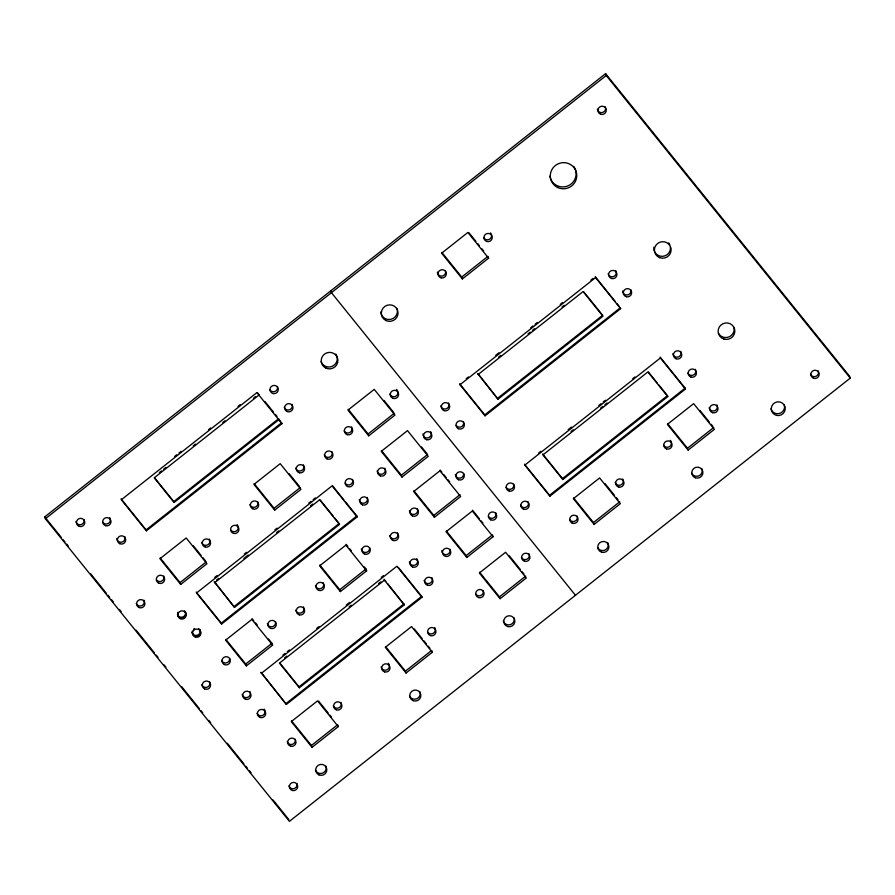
<?xml version="1.0" encoding="UTF-8"?>
<svg xmlns="http://www.w3.org/2000/svg" width="895" height="895" viewBox="0 0 895 895"><rect width="100%" height="100%" fill="white"/><g stroke="black" fill="none" stroke-linecap="round" stroke-linejoin="round"><path stroke-width="1.34" d="M44.75 516.885L605.579 73.647L849.612 376.258L850.25 378.115L289.421 821.353L45.388 518.742L44.75 516.885L61.431 537.571M45.388 518.742L606.217 75.504L605.579 73.647M174.592 456.484L176.774 454.75M178.966 453.027L181.148 451.304M208.479 429.701L210.672 427.967M238.003 406.364L240.184 404.641M159.366 472.594L161.559 470.871M163.74 469.137L165.933 467.414M193.264 445.811L195.446 444.088M222.777 422.485L224.969 420.751M253.397 398.286L255.578 396.563M281.97 423.682L256.91 392.603L121.34 499.746L146.4 530.824L281.97 423.682L279.05 419.542L174.1 502.487L173.775 501.569L278.737 418.614M462.368 278.916L461.731 277.058L487.965 256.328L488.603 258.174L462.368 278.916L441.627 253.195L467.872 232.454L488.603 258.174M146.4 530.824L146.086 529.896L281.645 422.753M180.689 584.435L159.948 558.715L186.182 537.984L206.924 563.705L180.689 584.435L180.052 582.589L206.286 561.847M274.709 510.128L253.967 484.408L280.202 463.677L300.944 489.397L274.709 510.128L274.071 508.282L300.306 487.54M368.729 435.82L347.987 410.1L374.233 389.37L394.964 415.09L368.729 435.82L368.091 433.974L394.326 413.233M214.789 577.365L216.982 575.63M244.313 554.039L246.494 552.304M274.922 529.84L277.103 528.117M308.809 503.057L311.001 501.334M313.183 499.6L315.376 497.877M466.239 378.63L468.432 376.907M495.763 355.304L499.041 352.708M530.746 327.659L532.928 325.925M535.12 324.203L537.302 322.469M560.259 304.334L562.452 302.599M590.879 280.135L593.061 278.412M485.068 415.817L484.743 414.9L620.313 307.757L620.627 308.685L485.068 415.817L460.008 384.738L595.567 277.607L595.242 276.678L615.122 301.324M216.512 580.083L218.704 578.36M243.843 558.48L248.217 555.023M276.644 532.559L278.837 530.836M310.531 505.776L312.724 504.053M498.582 357.161L500.764 355.438M528.095 333.835L530.287 332.112M532.469 330.378L534.651 328.655M561.993 307.052L564.174 305.318M214.655 582.734L319.604 499.79L339.485 524.436L234.524 607.392L214.33 581.817L234.524 607.392M478.131 374.502L583.081 291.557L602.962 316.203L498 399.159L477.807 373.584L498 399.159M234.21 606.463L339.16 523.519L334.842 518.16M497.687 398.23L602.637 315.286L583.618 291.703M402 477.08L381.259 451.36L407.505 430.629L428.235 456.349L402 477.08L401.363 475.234L427.597 454.492L421.545 446.997M356.836 515.99L357.15 516.918L221.591 624.05L221.266 623.133L356.836 515.99L345.593 502.061M271.968 643.292L272.606 645.15L246.371 665.88L245.722 664.034L271.968 643.292L268.511 639.008M365.988 568.985L366.626 570.842L340.391 591.573L339.742 589.727L365.988 568.985L364.254 566.848M434.411 517.265L413.669 491.545L439.904 470.815L460.645 496.535L434.411 517.265L433.773 515.419L460.008 494.678M282.887 655.14L285.069 653.417M287.261 651.683L289.443 649.96M316.774 628.357L318.967 626.634M346.298 605.031L349.576 602.436M381.281 577.376L383.463 575.653M538.712 452.959L540.904 451.225M568.224 429.634L571.513 427.038M598.844 405.435L601.026 403.712M603.208 401.978L605.4 400.255M632.731 378.652L634.913 376.929M261.34 673.353L396.899 566.211L421.97 597.289L286.4 704.432L261.016 672.425L286.4 704.432M284.61 657.87L286.792 656.136M349.117 606.888L351.299 605.154M378.63 583.562L380.811 581.828M571.044 431.491L573.236 429.757M600.567 408.165L602.749 406.431M604.93 404.708L607.123 402.974M385.823 581.381L384.1 579.244L384.414 580.161L279.464 663.117L299.344 687.763L404.294 604.807L387.557 583.529M299.344 687.763L299.019 686.834L403.969 603.89M667.446 395.657L667.771 396.575L562.821 479.53L562.496 478.601L667.446 395.657L658.809 384.939M466.81 557.451L466.172 555.605L492.418 534.863L493.055 536.72L466.81 557.451L446.079 531.731L472.314 511L493.055 536.72M286.076 703.504L421.646 596.361L398.309 567.43M685.122 388.128L685.447 389.056L549.888 496.188L549.564 495.271L685.122 388.128L660.062 357.049M312.042 747.325L311.404 745.479L337.639 724.737L338.288 726.595L312.042 747.325L291.3 721.605L317.546 700.875L338.288 726.595M406.061 673.018L405.424 671.172L431.658 650.43L432.307 652.287L406.061 673.018L385.32 647.298L411.566 626.567L432.307 652.287M500.081 598.71L479.351 572.99L505.585 552.26L526.327 577.98L500.081 598.71L499.444 596.864L525.678 576.123M594.112 524.403L573.371 498.683L599.605 477.952L620.347 503.672L594.112 524.403L593.463 522.557L619.709 501.815M688.132 450.095L667.39 424.375L693.625 403.645L714.367 429.365L688.132 450.095L687.483 448.25L713.729 427.508M606.217 75.504L850.25 378.115M616.856 303.472L619.441 306.683M595.567 277.607L620.627 308.685M685.447 389.056L660.376 357.978L524.817 465.109L549.888 496.188M699.901 410.369L709.399 422.149M711.133 424.297L712.856 426.445M648.439 372.074L657.075 382.791M667.771 396.575L647.89 371.928L542.941 454.884L562.821 479.53M667.614 423.603L687.483 448.25M468.958 232.756L475.871 241.326M477.594 243.462L479.328 245.61M481.913 248.821L483.647 250.969M441.85 252.412L461.731 277.058M605.009 483.602L614.518 495.394M616.252 497.531L617.975 499.678M542.616 453.955L562.496 478.601M573.594 497.911L593.463 522.557M484.743 414.9L459.683 383.821L460.008 384.738M524.504 464.192L549.564 495.271M575.463 595.287L331.43 292.676L330.792 290.83M383.955 400.378L393.464 412.17M440.127 470.032L441.861 472.18M443.584 474.316L446.18 477.538M447.903 479.675L449.637 481.823M472.538 510.217L479.451 518.798M481.174 520.935L482.908 523.083M509.266 555.761L520.498 569.701M522.232 571.838L523.955 573.986M348.211 409.328L368.091 433.974M381.483 450.588L401.363 475.234M413.893 490.773L433.773 515.419M446.303 530.959L466.172 555.605M479.575 572.218L499.444 596.864M264.909 401.475L273.546 412.192M275.28 414.329L277.002 416.477M257.447 392.748L259.181 394.896L154.22 477.84L174.1 502.487M332.638 485.985L343.87 499.913M357.15 516.918L332.09 485.84L196.52 592.982L221.591 624.05M320.142 499.936L333.108 516.012M384.414 580.161L404.294 604.807M289.074 473.612L299.445 486.477M346.108 544.339L347.842 546.487M349.565 548.624L351.299 550.772M414.374 628.995L422.16 638.65M423.883 640.786L426.479 643.997M428.202 646.145L429.936 648.293M366.626 570.842L345.884 545.122L319.649 565.853L340.391 591.573M254.191 483.636L274.071 508.282M319.873 565.081L339.742 589.727M385.544 646.526L405.424 671.172M154.768 477.986L173.775 501.569M193.32 545.771L201.106 555.426M202.829 557.563L205.425 560.785M252.088 618.646L253.811 620.794M255.545 622.931L257.268 625.079M318.631 701.165L328.141 712.946M329.863 715.094L331.597 717.242M272.606 645.15L251.864 619.429L225.629 640.16L246.371 665.88M280.012 663.262L299.019 686.834M121.026 498.817L146.086 529.896M196.206 592.054L221.266 623.133M160.171 557.943L180.052 582.589M225.853 639.388L245.722 664.034M291.524 720.833L311.404 745.479M63.187 539.752L64.943 541.922M66.7 544.104L68.445 546.274M90.395 573.494L106.192 593.083M107.948 595.264L109.705 597.435M111.461 599.616L113.218 601.798M119.359 609.417L121.116 611.587M136.04 630.091L154.477 652.958M156.233 655.129L157.99 657.31M164.132 664.929L165.888 667.099M181.685 686.7L199.238 708.471M200.995 710.641L202.751 712.823M208.904 720.441L210.649 722.623M227.33 743.297L244.011 763.983M245.767 766.165L247.523 768.335M249.28 770.517L251.036 772.687M272.975 799.906L288.783 819.496M421.646 596.361L421.97 597.289M339.16 523.519L339.485 524.436M369.59 547.718A4.184 4.128 -19.1 0 1 366.055 552.428A4.184 4.128 -19.1 0 1 361.323 548.993M323.263 582.723A4.184 4.128 -19.1 0 1 320.936 588.518A4.184 4.128 -19.1 0 1 315.454 585.543M325.881 766.12A5.583 5.493 -19.1 0 1 322.491 773.179A5.583 5.493 -19.1 0 1 315.376 769.913M295.216 739.225A4.184 4.128 -19.1 0 1 292.329 744.349A4.184 4.128 -19.1 0 1 287.172 741.552M340.95 702.43A4.184 4.128 -19.1 0 1 338.769 707.878A4.184 4.128 -19.1 0 1 333.276 705.775M419.766 691.477A5.583 5.493 -19.1 0 1 416.857 698.738A5.583 5.493 -19.1 0 1 409.53 695.941M296.927 783.494A4.184 4.128 -19.1 0 1 294.041 788.618A4.184 4.128 -19.1 0 1 288.884 785.821M388.318 663.284A4.184 4.128 -19.1 0 1 387.121 669.74A4.184 4.128 -19.1 0 1 381.125 666.988M573.784 166.347A13.257 13.056 -19.1 0 1 567.855 185.936A13.257 13.056 -19.1 0 1 549.832 176.17M670.389 246.819A8.379 8.245 -19.1 0 1 662.244 256.35A8.379 8.245 -19.1 0 1 653.82 247.21M668.677 242.903A8.379 8.245 -19.1 0 1 669.796 244.749M615.726 270.525A4.184 4.128 -19.1 0 1 613.791 276.454A4.184 4.128 -19.1 0 1 608.119 273.848M605.3 106.818A4.184 4.128 -19.1 0 1 602.592 112.457A4.184 4.128 -19.1 0 1 597.323 109.134M396.933 308.406A8.379 8.245 -19.1 0 1 390.802 319.314A8.379 8.245 -19.1 0 1 380.722 311.986M445.542 270.816A4.184 4.128 -19.1 0 1 442.119 276.063A4.184 4.128 -19.1 0 1 437.342 272.08M490.538 232.89A4.184 4.128 -19.1 0 1 489.811 239.066A4.184 4.128 -19.1 0 1 483.714 237.6M292.106 404.473A4.184 4.128 -19.1 0 1 289.566 409.776A4.184 4.128 -19.1 0 1 284.23 407.314M277.495 386.517A4.184 4.128 -19.1 0 1 269.887 389.828M335.815 354.017A8.379 8.245 -19.1 0 1 332.727 366.089A8.379 8.245 -19.1 0 1 321.048 361.614M84.074 519.726A4.184 4.128 -19.1 0 1 80.863 524.66A4.184 4.128 -19.1 0 1 75.896 521.528M124.841 536.676A4.184 4.128 -19.1 0 1 121.776 542.124A4.184 4.128 -19.1 0 1 116.73 538.466M109.794 517.724A4.184 4.128 -19.1 0 1 108.351 523.407A4.184 4.128 -19.1 0 1 102.612 522.031M143.95 600.198A4.184 4.128 -19.1 0 1 141.768 605.646A4.184 4.128 -19.1 0 1 136.264 603.543M209.34 539.07A4.184 4.128 -19.1 0 1 207.416 544.988A4.184 4.128 -19.1 0 1 201.733 542.381M163.774 576.078A4.184 4.128 -19.1 0 1 156.401 579.882M185.332 611.688A4.184 4.128 -19.1 0 1 182.793 616.991A4.184 4.128 -19.1 0 1 177.456 614.529M199.809 629.409A4.184 4.128 -19.1 0 1 197.482 635.204A4.184 4.128 -19.1 0 1 191.989 632.228M209.721 681.889A4.184 4.128 -19.1 0 1 207.181 687.192A4.184 4.128 -19.1 0 1 201.845 684.731M229.679 658.575A4.184 4.128 -19.1 0 1 221.58 660.365M275.526 621.756A4.184 4.128 -19.1 0 1 272.304 626.69A4.184 4.128 -19.1 0 1 267.348 623.558M249.929 691.566A4.184 4.128 -19.1 0 1 247.602 697.362A4.184 4.128 -19.1 0 1 242.12 694.386M264.17 709.108A4.184 4.128 -19.1 0 1 263.041 715.228A4.184 4.128 -19.1 0 1 257.055 713.371M431.882 577.588A4.184 4.128 -19.1 0 1 429.566 583.383A4.184 4.128 -19.1 0 1 424.073 580.407M416.757 558.693A4.184 4.128 -19.1 0 1 415.135 565.058A4.184 4.128 -19.1 0 1 409.339 561.926M417.495 508.908A4.184 4.128 -19.1 0 1 414.43 514.368A4.184 4.128 -19.1 0 1 409.395 510.709M449.984 549.351A4.184 4.128 -19.1 0 1 446.571 554.598A4.184 4.128 -19.1 0 1 441.783 550.615M397.548 532.782A4.184 4.128 -19.1 0 1 395.232 538.577A4.184 4.128 -19.1 0 1 389.739 535.602M495.819 512.813A4.184 4.128 -19.1 0 1 488.435 516.605M463.61 473.41A4.184 4.128 -19.1 0 1 460.075 478.12A4.184 4.128 -19.1 0 1 455.342 474.686M513.708 484.083A4.184 4.128 -19.1 0 1 506.089 487.406M528.207 501.793A4.184 4.128 -19.1 0 1 526.025 507.241A4.184 4.128 -19.1 0 1 520.532 505.138M367.185 497.463A4.184 4.128 -19.1 0 1 364.489 503.091A4.184 4.128 -19.1 0 1 359.219 499.768M352.596 479.496A4.184 4.128 -19.1 0 1 345.213 483.289M332.09 451.841A4.184 4.128 -19.1 0 1 329.55 457.132A4.184 4.128 -19.1 0 1 324.214 454.682M351.601 426.971A4.184 4.128 -19.1 0 1 349.777 432.553A4.184 4.128 -19.1 0 1 344.161 430.808M384.872 468.23A4.184 4.128 -19.1 0 1 382.557 474.026A4.184 4.128 -19.1 0 1 377.063 471.05M430.663 431.703A4.184 4.128 -19.1 0 1 428.213 437.823A4.184 4.128 -19.1 0 1 422.887 433.963M396.507 389.437A4.184 4.128 -19.1 0 1 396.172 395.982A4.184 4.128 -19.1 0 1 389.862 394.024M448.585 402.963A4.184 4.128 -19.1 0 1 446.269 408.758A4.184 4.128 -19.1 0 1 440.776 405.782M463.498 421.679A4.184 4.128 -19.1 0 1 456.114 425.472M257.794 501.782A4.184 4.128 -19.1 0 1 255.265 507.073A4.184 4.128 -19.1 0 1 249.918 504.623M237.041 524.571A4.184 4.128 -19.1 0 1 236.716 530.78A4.184 4.128 -19.1 0 1 230.541 529.717M303.371 464.762A4.184 4.128 -19.1 0 1 301.436 470.68A4.184 4.128 -19.1 0 1 295.753 468.074M303.394 606.855A4.184 4.128 -19.1 0 1 301.458 612.784A4.184 4.128 -19.1 0 1 295.786 610.177M434.724 627.641A4.184 4.128 -19.1 0 1 433.269 633.324A4.184 4.128 -19.1 0 1 427.541 631.948M514.032 617.852A5.583 5.493 -19.1 0 1 510.195 624.688A5.583 5.493 -19.1 0 1 503.303 620.951M528.878 553.58A4.184 4.128 -19.1 0 1 527.054 559.151A4.184 4.128 -19.1 0 1 521.427 557.406M483.255 590.61A4.184 4.128 -19.1 0 1 475.648 593.933M607.649 542.538A5.583 5.493 -19.1 0 1 605.233 549.966A5.583 5.493 -19.1 0 1 597.726 547.65M577.197 516.046A4.184 4.128 -19.1 0 1 569.813 519.85M622.763 479.038A4.184 4.128 -19.1 0 1 620.828 484.956A4.184 4.128 -19.1 0 1 615.156 482.349M670.377 440.374A4.184 4.128 -19.1 0 1 669.65 446.538A4.184 4.128 -19.1 0 1 663.553 445.083M716.917 404.965A4.184 4.128 -19.1 0 1 714.59 410.749A4.184 4.128 -19.1 0 1 709.108 407.784M701.825 468.555A5.583 5.493 -19.1 0 1 698.917 475.827A5.583 5.493 -19.1 0 1 691.589 473.019M784.322 404.909A6.981 6.869 -19.1 0 1 779.511 413.456A6.981 6.869 -19.1 0 1 770.908 408.791M818.209 370.854A4.184 4.128 -19.1 0 1 816.027 376.303A4.184 4.128 -19.1 0 1 810.534 374.2M695.359 369.355A4.184 4.128 -19.1 0 1 693.547 374.927A4.184 4.128 -19.1 0 1 687.919 373.181M680.793 351.377A4.184 4.128 -19.1 0 1 678.086 357.015A4.184 4.128 -19.1 0 1 672.816 353.693M734.012 327.525A8.379 8.245 -19.1 0 1 718.394 333.164M630.852 289.734A4.184 4.128 -19.1 0 1 627.429 294.981A4.184 4.128 -19.1 0 1 622.651 290.998M184.426 610.86A4.184 4.128 -19.1 0 1 183.609 617.695A4.184 4.128 -19.1 0 1 177.546 614.406M177.602 613.321A4.184 4.128 -19.1 0 1 177.937 612.303M198.679 628.76A4.184 4.128 -19.1 0 1 200.1 634.152A4.184 4.128 -19.1 0 1 194.774 636.076A4.184 4.128 -19.1 0 1 192.425 631.02M193.6 629.219A4.184 4.128 -19.1 0 1 194.495 628.592M290.808 746.251A4.184 4.128 -19.1 0 0 295.853 741.082A4.184 4.128 -19.1 0 0 288.839 739.393A4.184 4.128 -19.1 0 0 290.808 746.251M336.207 709.802A4.184 4.128 -19.1 0 0 341.89 705.316A4.184 4.128 -19.1 0 0 335.155 702.743A4.184 4.128 -19.1 0 0 336.207 709.802M318.877 774.857A5.583 5.493 -19.1 0 0 326.82 769.376A5.583 5.493 -19.1 0 0 318.105 765.359A5.583 5.493 -19.1 0 0 318.877 774.857M292.52 790.52A4.184 4.128 -19.1 0 0 297.565 785.34A4.184 4.128 -19.1 0 0 290.551 783.662A4.184 4.128 -19.1 0 0 292.52 790.52M413.233 700.696A5.583 5.493 -19.1 0 0 420.807 694.71A5.583 5.493 -19.1 0 0 411.834 691.276A5.583 5.493 -19.1 0 0 413.233 700.696M384.57 671.876A4.184 4.128 -19.1 0 0 389.94 667.032A4.184 4.128 -19.1 0 0 383.049 664.895A4.184 4.128 -19.1 0 0 384.57 671.876M430.752 635.663A4.184 4.128 -19.1 0 0 435.798 630.483A4.184 4.128 -19.1 0 0 428.772 628.793A4.184 4.128 -19.1 0 0 430.752 635.663M507.946 626.601A5.583 5.493 -19.1 0 0 514.67 619.698A5.583 5.493 -19.1 0 0 505.317 617.449A5.583 5.493 -19.1 0 0 507.946 626.601M478.847 597.647A4.184 4.128 -19.1 0 0 483.904 592.468A4.184 4.128 -19.1 0 0 476.878 590.778A4.184 4.128 -19.1 0 0 478.847 597.647M524.504 561.277A4.184 4.128 -19.1 0 0 529.885 556.433A4.184 4.128 -19.1 0 0 522.993 554.307A4.184 4.128 -19.1 0 0 524.504 561.277M601.619 552.204A5.583 5.493 -19.1 0 0 608.779 545.737A5.583 5.493 -19.1 0 0 599.594 542.896A5.583 5.493 -19.1 0 0 601.619 552.204M572.106 523.072A4.184 4.128 -19.1 0 0 578.069 518.955A4.184 4.128 -19.1 0 0 571.525 515.945A4.184 4.128 -19.1 0 0 572.106 523.072M618.792 487.048A4.184 4.128 -19.1 0 0 623.837 481.868A4.184 4.128 -19.1 0 0 616.812 480.179A4.184 4.128 -19.1 0 0 618.792 487.048M666.63 448.954A4.184 4.128 -19.1 0 0 672.011 444.11A4.184 4.128 -19.1 0 0 665.119 441.973A4.184 4.128 -19.1 0 0 666.63 448.954M712.543 412.673A4.184 4.128 -19.1 0 0 717.924 407.829A4.184 4.128 -19.1 0 0 711.033 405.692A4.184 4.128 -19.1 0 0 712.543 412.673M695.292 477.773A5.583 5.493 -19.1 0 0 702.866 471.788A5.583 5.493 -19.1 0 0 693.893 468.353A5.583 5.493 -19.1 0 0 695.292 477.773M776.547 415.392A6.981 6.869 -19.1 0 0 784.96 406.755A6.981 6.869 -19.1 0 0 773.258 403.947A6.981 6.869 -19.1 0 0 776.547 415.392M813.477 378.227A4.184 4.128 -19.1 0 0 819.149 373.741A4.184 4.128 -19.1 0 0 812.425 371.156A4.184 4.128 -19.1 0 0 813.477 378.227M690.996 377.063A4.184 4.128 -19.1 0 0 696.366 372.219A4.184 4.128 -19.1 0 0 689.486 370.082A4.184 4.128 -19.1 0 0 690.996 377.063M676.049 358.761A4.184 4.128 -19.1 0 0 681.733 354.263A4.184 4.128 -19.1 0 0 674.998 351.69A4.184 4.128 -19.1 0 0 676.049 358.761M723.91 339.06A8.379 8.245 -19.1 0 0 734.661 329.371A8.379 8.245 -19.1 0 0 720.878 325.098A8.379 8.245 -19.1 0 0 723.91 339.06M626.444 296.76A4.184 4.128 -19.1 0 0 631.49 291.58A4.184 4.128 -19.1 0 0 624.475 289.902A4.184 4.128 -19.1 0 0 626.444 296.76M611.755 278.546A4.184 4.128 -19.1 0 0 616.8 273.367A4.184 4.128 -19.1 0 0 609.775 271.677A4.184 4.128 -19.1 0 0 611.755 278.546M659.671 257.648A8.379 8.245 -19.1 0 0 671.037 248.665A8.379 8.245 -19.1 0 0 657.579 243.518A8.379 8.245 -19.1 0 0 659.671 257.648M557.842 187.581A13.257 13.056 -19.1 0 0 576.727 174.547A13.257 13.056 -19.1 0 0 556.008 165.027A13.257 13.056 -19.1 0 0 557.842 187.581M600.556 114.202A4.184 4.128 -19.1 0 0 606.239 109.705A4.184 4.128 -19.1 0 0 599.505 107.132A4.184 4.128 -19.1 0 0 600.556 114.202M386.103 320.589A8.379 8.245 -19.1 0 0 398.029 312.366A8.379 8.245 -19.1 0 0 384.951 306.347A8.379 8.245 -19.1 0 0 386.103 320.589M441.134 277.842A4.184 4.128 -19.1 0 0 446.18 272.662A4.184 4.128 -19.1 0 0 439.165 270.984A4.184 4.128 -19.1 0 0 441.134 277.842M486.79 241.482A4.184 4.128 -19.1 0 0 492.16 236.638A4.184 4.128 -19.1 0 0 485.28 234.501A4.184 4.128 -19.1 0 0 486.79 241.482M287.015 411.499A4.184 4.128 -19.1 0 0 292.978 407.382A4.184 4.128 -19.1 0 0 286.434 404.372A4.184 4.128 -19.1 0 0 287.015 411.499M273.098 393.543A4.184 4.128 -19.1 0 0 278.144 388.363A4.184 4.128 -19.1 0 0 271.118 386.685A4.184 4.128 -19.1 0 0 273.098 393.543M325.981 368.113A8.379 8.245 -19.1 0 0 337.896 359.88A8.379 8.245 -19.1 0 0 324.818 353.872A8.379 8.245 -19.1 0 0 325.981 368.113M79.342 526.417A4.184 4.128 -19.1 0 0 84.712 521.572A4.184 4.128 -19.1 0 0 77.82 519.436A4.184 4.128 -19.1 0 0 79.342 526.417M105.823 525.745A4.184 4.128 -19.1 0 0 110.868 520.566A4.184 4.128 -19.1 0 0 103.854 518.876A4.184 4.128 -19.1 0 0 105.823 525.745M119.74 543.69A4.184 4.128 -19.1 0 0 125.703 539.573A4.184 4.128 -19.1 0 0 119.169 536.564A4.184 4.128 -19.1 0 0 119.74 543.69M139.206 607.571A4.184 4.128 -19.1 0 0 144.889 603.085A4.184 4.128 -19.1 0 0 138.154 600.511A4.184 4.128 -19.1 0 0 139.206 607.571M158.683 583.104A4.184 4.128 -19.1 0 0 164.646 578.987A4.184 4.128 -19.1 0 0 158.102 575.977A4.184 4.128 -19.1 0 0 158.683 583.104M205.369 547.08A4.184 4.128 -19.1 0 0 210.415 541.9A4.184 4.128 -19.1 0 0 203.4 540.211A4.184 4.128 -19.1 0 0 205.369 547.08M204.631 688.915A4.184 4.128 -19.1 0 0 210.594 684.798A4.184 4.128 -19.1 0 0 204.049 681.789A4.184 4.128 -19.1 0 0 204.631 688.915M224.365 664.549A4.184 4.128 -19.1 0 0 230.328 660.432A4.184 4.128 -19.1 0 0 223.784 657.422A4.184 4.128 -19.1 0 0 224.365 664.549M270.782 628.447A4.184 4.128 -19.1 0 0 276.163 623.602A4.184 4.128 -19.1 0 0 269.272 621.466A4.184 4.128 -19.1 0 0 270.782 628.447M245.554 699.275A4.184 4.128 -19.1 0 0 250.936 694.43A4.184 4.128 -19.1 0 0 244.044 692.294A4.184 4.128 -19.1 0 0 245.554 699.275M259.998 717.398A4.184 4.128 -19.1 0 0 265.67 712.912A4.184 4.128 -19.1 0 0 258.946 710.339A4.184 4.128 -19.1 0 0 259.998 717.398M427.519 585.296A4.184 4.128 -19.1 0 0 432.889 580.452A4.184 4.128 -19.1 0 0 426.009 578.315A4.184 4.128 -19.1 0 0 427.519 585.296M412.573 566.982A4.184 4.128 -19.1 0 0 418.256 562.496A4.184 4.128 -19.1 0 0 411.521 559.923A4.184 4.128 -19.1 0 0 412.573 566.982M393.185 540.49A4.184 4.128 -19.1 0 0 398.555 535.646A4.184 4.128 -19.1 0 0 391.663 533.51A4.184 4.128 -19.1 0 0 393.185 540.49M412.405 515.934A4.184 4.128 -19.1 0 0 418.368 511.817A4.184 4.128 -19.1 0 0 411.823 508.807A4.184 4.128 -19.1 0 0 412.405 515.934M445.587 556.388A4.184 4.128 -19.1 0 0 450.632 551.208A4.184 4.128 -19.1 0 0 443.607 549.519A4.184 4.128 -19.1 0 0 445.587 556.388M490.728 519.827A4.184 4.128 -19.1 0 0 496.691 515.71A4.184 4.128 -19.1 0 0 490.147 512.701A4.184 4.128 -19.1 0 0 490.728 519.827M458.576 479.754A4.184 4.128 -19.1 0 0 464.248 475.256A4.184 4.128 -19.1 0 0 457.524 472.683A4.184 4.128 -19.1 0 0 458.576 479.754M509.3 491.109A4.184 4.128 -19.1 0 0 514.345 485.94A4.184 4.128 -19.1 0 0 507.32 484.251A4.184 4.128 -19.1 0 0 509.3 491.109M523.474 509.165A4.184 4.128 -19.1 0 0 529.146 504.679A4.184 4.128 -19.1 0 0 522.423 502.106A4.184 4.128 -19.1 0 0 523.474 509.165M362.453 504.836A4.184 4.128 -19.1 0 0 368.125 500.339A4.184 4.128 -19.1 0 0 361.401 497.765A4.184 4.128 -19.1 0 0 362.453 504.836M347.506 486.511A4.184 4.128 -19.1 0 0 353.469 482.394A4.184 4.128 -19.1 0 0 346.924 479.384A4.184 4.128 -19.1 0 0 347.506 486.511M326.999 458.855A4.184 4.128 -19.1 0 0 332.962 454.738A4.184 4.128 -19.1 0 0 326.418 451.729A4.184 4.128 -19.1 0 0 326.999 458.855M347.238 434.679A4.184 4.128 -19.1 0 0 352.608 429.835A4.184 4.128 -19.1 0 0 345.716 427.698A4.184 4.128 -19.1 0 0 347.238 434.679M380.509 475.939A4.184 4.128 -19.1 0 0 385.879 471.094A4.184 4.128 -19.1 0 0 378.988 468.958A4.184 4.128 -19.1 0 0 380.509 475.939M392.648 398.197A4.184 4.128 -19.1 0 0 398.611 394.08A4.184 4.128 -19.1 0 0 392.066 391.07A4.184 4.128 -19.1 0 0 392.648 398.197M444.222 410.671A4.184 4.128 -19.1 0 0 449.592 405.827A4.184 4.128 -19.1 0 0 442.712 403.69A4.184 4.128 -19.1 0 0 444.222 410.671M458.408 428.694A4.184 4.128 -19.1 0 0 464.371 424.577A4.184 4.128 -19.1 0 0 457.826 421.567A4.184 4.128 -19.1 0 0 458.408 428.694M233.74 533.431A4.184 4.128 -19.1 0 0 238.786 528.251A4.184 4.128 -19.1 0 0 231.771 526.562A4.184 4.128 -19.1 0 0 233.74 533.431M252.703 508.796A4.184 4.128 -19.1 0 0 258.666 504.679A4.184 4.128 -19.1 0 0 252.133 501.67A4.184 4.128 -19.1 0 0 252.703 508.796M299.389 472.773A4.184 4.128 -19.1 0 0 304.434 467.593A4.184 4.128 -19.1 0 0 297.42 465.915A4.184 4.128 -19.1 0 0 299.389 472.773M299.422 614.876A4.184 4.128 -19.1 0 0 304.468 609.696A4.184 4.128 -19.1 0 0 297.453 608.007A4.184 4.128 -19.1 0 0 299.422 614.876M318.889 590.431A4.184 4.128 -19.1 0 0 324.27 585.587A4.184 4.128 -19.1 0 0 317.378 583.45A4.184 4.128 -19.1 0 0 318.889 590.431M364.556 554.05A4.184 4.128 -19.1 0 0 370.228 549.564A4.184 4.128 -19.1 0 0 363.504 546.99A4.184 4.128 -19.1 0 0 364.556 554.05M180.242 618.702A4.184 4.128 -19.1 0 0 186.194 614.585A4.184 4.128 -19.1 0 0 179.66 611.587A4.184 4.128 -19.1 0 0 180.242 618.702M195.434 637.117A4.184 4.128 -19.1 0 0 200.816 632.273A4.184 4.128 -19.1 0 0 193.924 630.136A4.184 4.128 -19.1 0 0 195.434 637.117M426.68 439.725A4.184 4.128 -19.1 0 0 431.726 434.545A4.184 4.128 -19.1 0 0 424.711 432.856A4.184 4.128 -19.1 0 0 426.68 439.725"/></g></svg>
